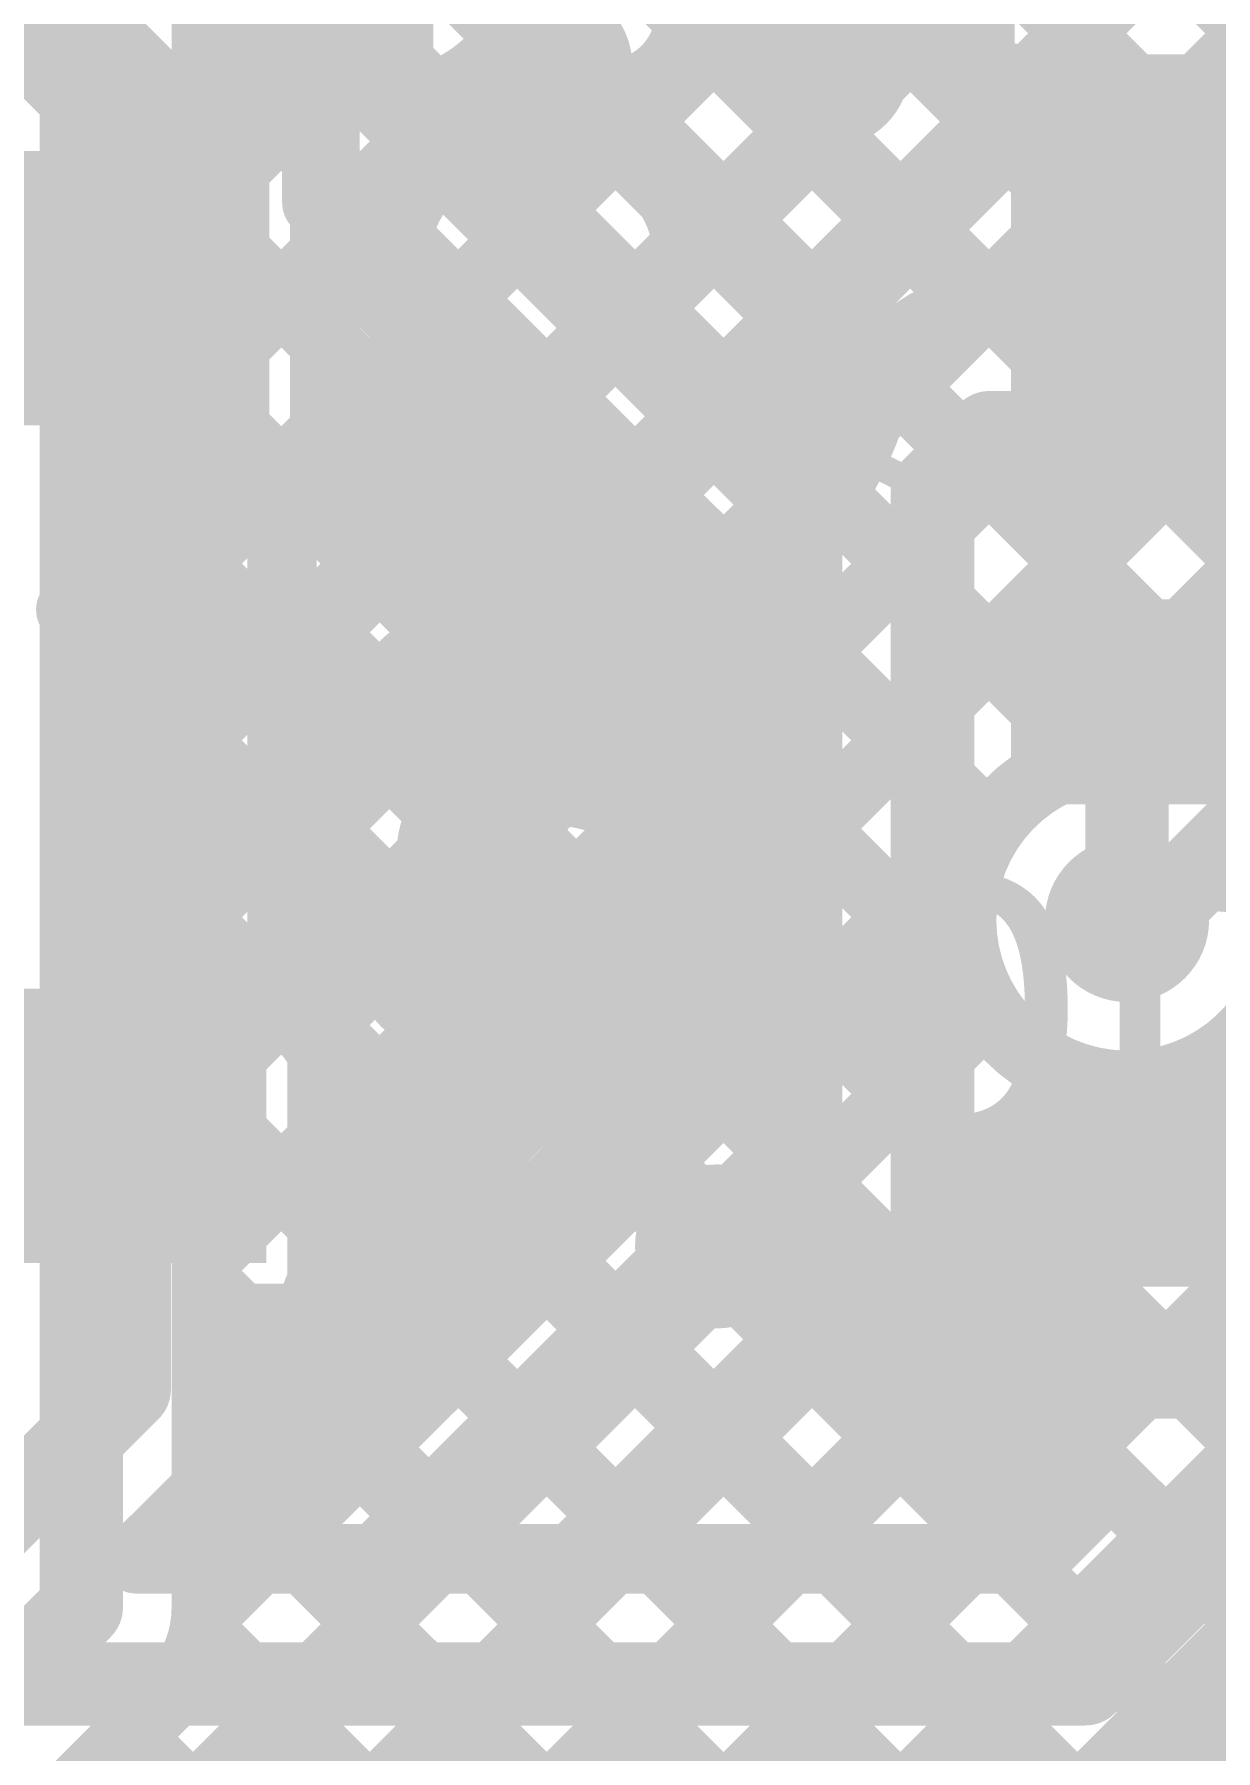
# Model space of a CAD drawing. Header units: millimetres. Extents: x -0.33 to 3.26, y -0.12 to 2.83.
# Drawn here: x 2.7197 to 2.8897, y 1.5554 to 1.8025 of the extents above; entities that cross this region are included whole.
import ezdxf

# ---------------------------------------------------------------- set-up
doc = ezdxf.new("R2010")
doc.units = ezdxf.units.MM
doc.header["$MEASUREMENT"] = 0
for name, color, linetype in [('BottomLayer', 5, 'Continuous'), ('BottomOverlay', 54, 'Continuous'), ('BottomPaste', 16, 'Continuous'), ('BottomSolder', 6, 'Continuous'), ('TopLayer', 1, 'Continuous'), ('TopOverlay', 2, 'Continuous'), ('ViaHoleLayer', 16, 'Continuous')]:
    doc.layers.add(name, color=color, linetype=linetype)
doc.styles.add('Agency FB', font='', dxfattribs={"height": 0.2})
doc.styles.add('Arial', font='', dxfattribs={"height": 0.2})
doc.styles.get('Agency FB').set_extended_font_data('Agency FB')
doc.styles.get('Arial').set_extended_font_data('Arial')

# ---------------------------------------------------------------- blocks, each defined once
blk = doc.blocks.new('R__0402_B_138')
at = {"layer": 'BottomLayer'}
for points in [[(-0.0095, 0.0125), (-0.0095, -0.0125), (-0.0275, -0.0125), (-0.0275, 0.0125)], [(0.0275, 0.0125), (0.0275, -0.0125), (0.0095, -0.0125), (0.0095, 0.0125)]]:
    blk.add_hatch(color=5, dxfattribs=at).paths.add_polyline_path(points)
at = {"layer": 'BottomPaste'}
for points in [[(-0.0095, 0.0125), (-0.0095, -0.0125), (-0.0275, -0.0125), (-0.0275, 0.0125)], [(0.0275, 0.0125), (0.0275, -0.0125), (0.0095, -0.0125), (0.0095, 0.0125)]]:
    blk.add_hatch(color=16, dxfattribs=at).paths.add_polyline_path(points)
at = {"layer": 'BottomSolder'}
for points in [[(-0.0055, 0.0165), (-0.0055, -0.0165), (-0.0315, -0.0165), (-0.0315, 0.0165)], [(0.0315, 0.0165), (0.0315, -0.0165), (0.0055, -0.0165), (0.0055, 0.0165)]]:
    blk.add_hatch(color=6, dxfattribs=at).paths.add_polyline_path(points)
at = {"layer": 'BottomOverlay', "const_width": 0.005}
for points in [[(-0.0325, 0.0175), (-0.0325, -0.0175)], [(-0.0325, 0.0175), (-0.0085, 0.0175)], [(0.0085, 0.0175), (0.0325, 0.0175)], [(0.0325, 0.0175), (0.0325, -0.0175)], [(-0.0325, -0.0175), (-0.0085, -0.0175)], [(0.0085, -0.0175), (0.0325, -0.0175)]]:
    blk.add_lwpolyline(points, dxfattribs=at)
at = {"layer": 'BottomOverlay', "const_width": 0.0025}
for points in [[(-0.03375, 0.0175, 1), (-0.03125, 0.0175, 1)], [(-0.03375, 0.0175, 1), (-0.03125, 0.0175, 1)], [(-0.00975, 0.0175, 1), (-0.00725, 0.0175, 1)], [(0.00725, 0.0175, 1), (0.00975, 0.0175, 1)], [(0.03125, 0.0175, 1), (0.03375, 0.0175, 1)], [(0.03125, 0.0175, 1), (0.03375, 0.0175, 1)], [(-0.03375, -0.0175, 1), (-0.03125, -0.0175, 1)], [(-0.03375, -0.0175, 1), (-0.03125, -0.0175, 1)], [(-0.00975, -0.0175, 1), (-0.00725, -0.0175, 1)], [(0.00725, -0.0175, 1), (0.00975, -0.0175, 1)], [(0.03125, -0.0175, 1), (0.03375, -0.0175, 1)], [(0.03125, -0.0175, 1), (0.03375, -0.0175, 1)]]:
    blk.add_lwpolyline(points, format="xyb", close=True, dxfattribs=at)
blk = doc.blocks.new('SOT23_3_B_188')
at = {"layer": 'BottomLayer'}
for points in [[(-0.02166, 0.02657), (-0.05316, 0.02657), (-0.05316, 0.05807), (-0.02166, 0.05807)], [(0.05314, 0.02657), (0.02165, 0.02657), (0.02165, 0.05807), (0.05314, 0.05807)], [(0.01574, -0.05807), (-0.01575, -0.05807), (-0.01575, -0.02657), (0.01574, -0.02657)]]:
    blk.add_hatch(color=5, dxfattribs=at).paths.add_polyline_path(points)
at = {"layer": 'BottomPaste'}
for points in [[(-0.02166, 0.02657), (-0.05316, 0.02657), (-0.05316, 0.05807), (-0.02166, 0.05807)], [(0.05314, 0.02657), (0.02165, 0.02657), (0.02165, 0.05807), (0.05314, 0.05807)], [(0.01574, -0.05807), (-0.01575, -0.05807), (-0.01575, -0.02657), (0.01574, -0.02657)]]:
    blk.add_hatch(color=16, dxfattribs=at).paths.add_polyline_path(points)
at = {"layer": 'BottomSolder'}
for points in [[(-0.01766, 0.02257), (-0.05716, 0.02257), (-0.05716, 0.06207), (-0.01766, 0.06207)], [(0.05714, 0.02257), (0.01765, 0.02257), (0.01765, 0.06207), (0.05714, 0.06207)], [(0.01974, -0.06207), (-0.01975, -0.06207), (-0.01975, -0.02257), (0.01974, -0.02257)]]:
    blk.add_hatch(color=6, dxfattribs=at).paths.add_polyline_path(points)
at = {"layer": 'BottomOverlay'}
for points, const_width in [([(-0.06409, 0.068, 1), (-0.07393, 0.068, 1)], 0.00984), ([(-0.07639, 0.068, 1), (-0.07147, 0.068, 1)], 0.00492), ([(-0.06655, 0.068, 1), (-0.06162, 0.068, 1)], 0.00492), ([(-0.06651, 0.03, 1), (-0.06151, 0.03, 1)], 0.005), ([(-0.01351, 0.032, 1), (-0.00851, 0.032, 1)], 0.005), ([(0.00849, 0.032, 1), (0.01349, 0.032, 1)], 0.005), ([(0.06149, 0.03, 1), (0.06649, 0.03, 1)], 0.005), ([(-0.06651, -0.032, 1), (-0.06151, -0.032, 1)], 0.005), ([(-0.06651, -0.032, 1), (-0.06151, -0.032, 1)], 0.005), ([(-0.03151, -0.032, 1), (-0.02651, -0.032, 1)], 0.005), ([(0.02649, -0.031, 1), (0.03149, -0.031, 1)], 0.005), ([(0.06149, -0.031, 1), (0.06649, -0.031, 1)], 0.005), ([(0.06149, -0.031, 1), (0.06649, -0.031, 1)], 0.005)]:
    blk.add_lwpolyline(points, format="xyb", close=True, dxfattribs=dict(at, const_width=const_width))
at = {"layer": 'BottomOverlay', "const_width": 0.01}
for points in [[(-0.06401, 0.03), (-0.06401, -0.032)], [(0.01099, 0.032), (-0.01101, 0.032)], [(0.06399, 0.03), (0.06399, -0.031)], [(-0.02901, -0.032), (-0.06401, -0.032)], [(0.06399, -0.031), (0.02899, -0.031)]]:
    blk.add_lwpolyline(points, dxfattribs=at)
blk = doc.blocks.new('SOT23_3_B_192')
at = {"layer": 'BottomLayer'}
for points in [[(-0.02166, 0.02657), (-0.05316, 0.02657), (-0.05316, 0.05807), (-0.02166, 0.05807)], [(0.05314, 0.02657), (0.02165, 0.02657), (0.02165, 0.05807), (0.05314, 0.05807)], [(0.01574, -0.05807), (-0.01575, -0.05807), (-0.01575, -0.02657), (0.01574, -0.02657)]]:
    blk.add_hatch(color=5, dxfattribs=at).paths.add_polyline_path(points)
at = {"layer": 'BottomPaste'}
for points in [[(-0.02166, 0.02657), (-0.05316, 0.02657), (-0.05316, 0.05807), (-0.02166, 0.05807)], [(0.05314, 0.02657), (0.02165, 0.02657), (0.02165, 0.05807), (0.05314, 0.05807)], [(0.01574, -0.05807), (-0.01575, -0.05807), (-0.01575, -0.02657), (0.01574, -0.02657)]]:
    blk.add_hatch(color=16, dxfattribs=at).paths.add_polyline_path(points)
at = {"layer": 'BottomSolder'}
for points in [[(-0.01766, 0.02257), (-0.05716, 0.02257), (-0.05716, 0.06207), (-0.01766, 0.06207)], [(0.05714, 0.02257), (0.01765, 0.02257), (0.01765, 0.06207), (0.05714, 0.06207)], [(0.01974, -0.06207), (-0.01975, -0.06207), (-0.01975, -0.02257), (0.01974, -0.02257)]]:
    blk.add_hatch(color=6, dxfattribs=at).paths.add_polyline_path(points)
at = {"layer": 'BottomOverlay'}
for points, const_width in [([(-0.06409, 0.068, 1), (-0.07393, 0.068, 1)], 0.00984), ([(-0.07639, 0.068, 1), (-0.07147, 0.068, 1)], 0.00492), ([(-0.06655, 0.068, 1), (-0.06162, 0.068, 1)], 0.00492), ([(-0.06651, 0.03, 1), (-0.06151, 0.03, 1)], 0.005), ([(-0.01351, 0.032, 1), (-0.00851, 0.032, 1)], 0.005), ([(0.00849, 0.032, 1), (0.01349, 0.032, 1)], 0.005), ([(0.06149, 0.03, 1), (0.06649, 0.03, 1)], 0.005), ([(-0.06651, -0.032, 1), (-0.06151, -0.032, 1)], 0.005), ([(-0.06651, -0.032, 1), (-0.06151, -0.032, 1)], 0.005), ([(-0.03151, -0.032, 1), (-0.02651, -0.032, 1)], 0.005), ([(0.02649, -0.031, 1), (0.03149, -0.031, 1)], 0.005), ([(0.06149, -0.031, 1), (0.06649, -0.031, 1)], 0.005), ([(0.06149, -0.031, 1), (0.06649, -0.031, 1)], 0.005)]:
    blk.add_lwpolyline(points, format="xyb", close=True, dxfattribs=dict(at, const_width=const_width))
at = {"layer": 'BottomOverlay', "const_width": 0.01}
for points in [[(-0.06401, 0.03), (-0.06401, -0.032)], [(0.01099, 0.032), (-0.01101, 0.032)], [(0.06399, 0.03), (0.06399, -0.031)], [(-0.02901, -0.032), (-0.06401, -0.032)], [(0.06399, -0.031), (0.02899, -0.031)]]:
    blk.add_lwpolyline(points, dxfattribs=at)
blk = doc.blocks.new('R__0402_B_231')
at = {"layer": 'BottomLayer'}
for points in [[(-0.0095, 0.0125), (-0.0095, -0.0125), (-0.0275, -0.0125), (-0.0275, 0.0125)], [(0.0275, 0.0125), (0.0275, -0.0125), (0.0095, -0.0125), (0.0095, 0.0125)]]:
    blk.add_hatch(color=5, dxfattribs=at).paths.add_polyline_path(points)
at = {"layer": 'BottomPaste'}
for points in [[(-0.0095, 0.0125), (-0.0095, -0.0125), (-0.0275, -0.0125), (-0.0275, 0.0125)], [(0.0275, 0.0125), (0.0275, -0.0125), (0.0095, -0.0125), (0.0095, 0.0125)]]:
    blk.add_hatch(color=16, dxfattribs=at).paths.add_polyline_path(points)
at = {"layer": 'BottomSolder'}
for points in [[(-0.0055, 0.0165), (-0.0055, -0.0165), (-0.0315, -0.0165), (-0.0315, 0.0165)], [(0.0315, 0.0165), (0.0315, -0.0165), (0.0055, -0.0165), (0.0055, 0.0165)]]:
    blk.add_hatch(color=6, dxfattribs=at).paths.add_polyline_path(points)
at = {"layer": 'BottomOverlay', "const_width": 0.005}
for points in [[(-0.0085, 0.0175), (-0.0325, 0.0175)], [(-0.0325, -0.0175), (-0.0325, 0.0175)], [(0.0325, 0.0175), (0.0085, 0.0175)], [(0.0325, -0.0175), (0.0325, 0.0175)], [(-0.0085, -0.0175), (-0.0325, -0.0175)], [(0.0325, -0.0175), (0.0085, -0.0175)]]:
    blk.add_lwpolyline(points, dxfattribs=at)
at = {"layer": 'BottomOverlay', "const_width": 0.0025}
for points in [[(-0.03375, 0.0175, 1), (-0.03125, 0.0175, 1)], [(-0.03375, 0.0175, 1), (-0.03125, 0.0175, 1)], [(-0.00975, 0.0175, 1), (-0.00725, 0.0175, 1)], [(0.00725, 0.0175, 1), (0.00975, 0.0175, 1)], [(0.03125, 0.0175, 1), (0.03375, 0.0175, 1)], [(0.03125, 0.0175, 1), (0.03375, 0.0175, 1)], [(-0.03375, -0.0175, 1), (-0.03125, -0.0175, 1)], [(-0.03375, -0.0175, 1), (-0.03125, -0.0175, 1)], [(-0.00975, -0.0175, 1), (-0.00725, -0.0175, 1)], [(0.00725, -0.0175, 1), (0.00975, -0.0175, 1)], [(0.03125, -0.0175, 1), (0.03375, -0.0175, 1)], [(0.03125, -0.0175, 1), (0.03375, -0.0175, 1)]]:
    blk.add_lwpolyline(points, format="xyb", close=True, dxfattribs=at)

msp = doc.modelspace()

# ---------------------------------------------------------------- hatches: boundary and pattern name
at = {"layer": 'BottomLayer'}
h = msp.add_hatch(color=5, dxfattribs=at)
edge = h.paths.add_edge_path()
edge.add_arc((2.794, 1.798), 0.01181, 0, 360)
h = msp.add_hatch(color=5, dxfattribs=at)
edge = h.paths.add_edge_path()
edge.add_arc((2.834, 1.798), 0.01181, 0, 360)
h = msp.add_hatch(color=5, dxfattribs=at)
edge = h.paths.add_edge_path()
edge.add_arc((2.778, 1.707), 0.01181, 0, 360)
h = msp.add_hatch(color=5, dxfattribs=at)
edge = h.paths.add_edge_path()
edge.add_arc((2.818, 1.708), 0.01181, 0, 360)
h = msp.add_hatch(color=5, dxfattribs=at)
edge = h.paths.add_edge_path()
edge.add_arc((2.877, 1.675), 0.01181, 0, 360)
h = msp.add_hatch(color=5, dxfattribs=at)
edge = h.paths.add_edge_path()
edge.add_arc((2.778, 1.668), 0.01181, 0, 360)
h = msp.add_hatch(color=5, dxfattribs=at)
edge = h.paths.add_edge_path()
edge.add_arc((2.818, 1.668), 0.01181, 0, 360)
h = msp.add_hatch(color=5, dxfattribs=at)
edge = h.paths.add_edge_path()
edge.add_arc((2.778, 1.628), 0.01181, 0, 360)
h = msp.add_hatch(color=5, dxfattribs=at)
edge = h.paths.add_edge_path()
edge.add_arc((2.818, 1.628), 0.01181, 0, 360)
at = {"layer": 'TopLayer'}
h = msp.add_hatch(color=1, dxfattribs=at)
edge = h.paths.add_edge_path()
edge.add_arc((2.794, 1.798), 0.01181, 0, 360)
h = msp.add_hatch(color=1, dxfattribs=at)
edge = h.paths.add_edge_path()
edge.add_arc((2.834, 1.798), 0.01181, 0, 360)
h = msp.add_hatch(color=1, dxfattribs=at)
edge = h.paths.add_edge_path()
edge.add_arc((2.778, 1.707), 0.01181, 0, 360)
h = msp.add_hatch(color=1, dxfattribs=at)
edge = h.paths.add_edge_path()
edge.add_arc((2.818, 1.708), 0.01181, 0, 360)
h = msp.add_hatch(color=1, dxfattribs=at)
edge = h.paths.add_edge_path()
edge.add_arc((2.877, 1.675), 0.01181, 0, 360)
h = msp.add_hatch(color=1, dxfattribs=at)
edge = h.paths.add_edge_path()
edge.add_arc((2.778, 1.668), 0.01181, 0, 360)
h = msp.add_hatch(color=1, dxfattribs=at)
edge = h.paths.add_edge_path()
edge.add_arc((2.818, 1.668), 0.01181, 0, 360)
h = msp.add_hatch(color=1, dxfattribs=at)
edge = h.paths.add_edge_path()
edge.add_arc((2.778, 1.628), 0.01181, 0, 360)
h = msp.add_hatch(color=1, dxfattribs=at)
edge = h.paths.add_edge_path()
edge.add_arc((2.818, 1.628), 0.01181, 0, 360)
at = {"layer": 'ViaHoleLayer'}
h = msp.add_hatch(color=16, dxfattribs=at)
edge = h.paths.add_edge_path()
edge.add_arc((2.794, 1.798), 0.00787, 0, 360)
h = msp.add_hatch(color=16, dxfattribs=at)
edge = h.paths.add_edge_path()
edge.add_arc((2.834, 1.798), 0.00787, 0, 360)
h = msp.add_hatch(color=16, dxfattribs=at)
edge = h.paths.add_edge_path()
edge.add_arc((2.818, 1.708), 0.00787, 0, 360)
h = msp.add_hatch(color=16, dxfattribs=at)
edge = h.paths.add_edge_path()
edge.add_arc((2.778, 1.707), 0.00787, 0, 360)
h = msp.add_hatch(color=16, dxfattribs=at)
edge = h.paths.add_edge_path()
edge.add_arc((2.877, 1.675), 0.00591, 0, 360)
h = msp.add_hatch(color=16, dxfattribs=at)
edge = h.paths.add_edge_path()
edge.add_arc((2.778, 1.668), 0.00787, 0, 360)
h = msp.add_hatch(color=16, dxfattribs=at)
edge = h.paths.add_edge_path()
edge.add_arc((2.818, 1.668), 0.00787, 0, 360)
h = msp.add_hatch(color=16, dxfattribs=at)
edge = h.paths.add_edge_path()
edge.add_arc((2.778, 1.628), 0.00787, 0, 360)
h = msp.add_hatch(color=16, dxfattribs=at)
edge = h.paths.add_edge_path()
edge.add_arc((2.818, 1.628), 0.00787, 0, 360)

# ---------------------------------------------------------------- linework, layer by layer
at = {"layer": 'BottomLayer'}
for points, const_width in [([(2.75516, 1.7955), (2.85255, 1.89289)], 0.01), ([(2.77599, 1.87109), (2.8809, 1.76618)], 0.01), ([(2.76155, 1.7736), (2.85582, 1.86787)], 0.01), ([(2.77599, 1.8428), (2.85568, 1.76311)], 0.01), ([(2.76155, 1.74532), (2.85582, 1.83959)], 0.01), ([(2.70899, 1.81668), (2.7334, 1.79227)], 0.02), ([(2.73855, 1.82368), (2.831, 1.73123)], 0.01), ([(2.76683, 1.82368), (2.83853, 1.75198)], 0.01), ([(2.7554, 1.71088), (2.85569, 1.81117)], 0.01), ([(2.85582, 1.79618), (2.85582, 1.8107)], 0.01), ([(2.7334, 1.76735), (2.7334, 1.79227)], 0.02), ([(2.7554, 1.6826), (2.86898, 1.79618)], 0.01), ([(2.85582, 1.79618), (2.86901, 1.79618)], 0.01), ([(2.86726, 1.76618), (2.89576, 1.79468)], 0.01), ([(2.87699, 1.79468), (2.97388, 1.79468)], 0.01), ([(2.88069, 1.79468), (2.94225, 1.73311)], 0.01), ([(2.75535, 1.79375), (2.76155, 1.79375)], 0.01), ([(2.76155, 1.73825), (2.76155, 1.79375)], 0.01), ([(2.87699, 1.78018), (2.88032, 1.78018)], 0.025), ([(2.88032, 1.78018), (2.91978, 1.78018)], 0.025), ([(2.7334, 1.64535), (2.7334, 1.76735)], 0.02), ([(2.76155, 1.77239), (2.831, 1.70294)], 0.01), ([(2.85582, 1.76618), (2.90482, 1.76618)], 0.01), ([(2.85582, 1.76313), (2.85582, 1.76618)], 0.01), ([(2.8363, 1.74975), (2.84443, 1.75788)], 0.01), ([(2.849, 1.737), (2.85718, 1.74518)], 0.012), ([(2.85718, 1.74518), (2.88032, 1.74518)], 0.012), ([(2.88032, 1.74518), (2.89091, 1.74518)], 0.012), ([(2.76155, 1.74411), (2.831, 1.67466)], 0.01), ([(2.7554, 1.73825), (2.76155, 1.73825)], 0.01), ([(2.7554, 1.6731), (2.7554, 1.73825)], 0.01), ([(2.849, 1.632), (2.849, 1.737)], 0.012), ([(2.831, 1.632), (2.831, 1.737)], 0.01), ([(2.76115, 1.66006), (2.831, 1.72991)], 0.01), ([(2.7554, 1.72197), (2.831, 1.64637)], 0.01), ([(2.877, 1.70486), (2.88032, 1.70818)], 0.012), ([(2.877, 1.675), (2.877, 1.70486)], 0.012), ([(2.76115, 1.63178), (2.831, 1.70163)], 0.01), ([(2.87448, 1.63197), (2.94476, 1.70225)], 0.01), ([(2.7554, 1.69369), (2.86482, 1.58427)], 0.01), ([(2.74066, 1.583), (2.831, 1.67334)], 0.01), ([(2.7554, 1.6731), (2.76115, 1.6731)], 0.01), ([(2.76115, 1.61761), (2.76115, 1.6731)], 0.01), ([(2.76115, 1.65966), (2.83781, 1.583)], 0.01), ([(2.867, 1.63946), (2.867, 1.65339)], 0.01), ([(2.88218, 1.65176), (2.90677, 1.62718)], 0.01), ([(2.7334, 1.6074), (2.7334, 1.64535)], 0.012), ([(2.76894, 1.583), (2.831, 1.64506)], 0.01), ([(2.867, 1.63946), (2.87928, 1.62718)], 0.01), ([(2.76115, 1.63137), (2.80952, 1.583)], 0.01), ([(2.849, 1.632), (2.87182, 1.60918)], 0.012), ([(2.87928, 1.62718), (2.95145, 1.62718)], 0.01), ([(2.79722, 1.583), (2.83496, 1.62074)], 0.01), ([(2.8363, 1.61925), (2.85907, 1.59647)], 0.01), ([(2.7514, 1.61761), (2.76115, 1.61761)], 0.01), ([(2.7514, 1.6074), (2.7514, 1.61761)], 0.01), ([(2.7514, 1.61283), (2.78124, 1.583)], 0.01), ([(2.87182, 1.60918), (2.95891, 1.60918)], 0.012), ([(2.71162, 1.58562), (2.7334, 1.6074)], 0.012), ([(2.82551, 1.583), (2.84903, 1.60652)], 0.01), ([(2.73446, 1.583), (2.74611, 1.59465)], 0.01), ([(2.7437, 1.59225), (2.75295, 1.583)], 0.01), ([(2.85379, 1.583), (2.86384, 1.59304)], 0.01), ([(2.86354, 1.583), (2.87172, 1.59118)], 0.01), ([(2.871, 1.565), (2.896, 1.59)], 0.012), ([(2.73446, 1.583), (2.86354, 1.583)], 0.01), ([(2.87432, 1.53432), (2.907, 1.567)], 0.02), ([(2.65481, 1.565), (2.871, 1.565)], 0.012)]:
    msp.add_lwpolyline(points, dxfattribs=dict(at, const_width=const_width))
at = {"layer": 'BottomLayer', "const_width": 0.01}
for points in [[(2.74892, 1.80786, -0.182133), (2.75535, 1.79375)], [(2.74896, 1.80783, -0.181484), (2.75535, 1.79375)], [(2.87699, 1.79468, -0.093119), (2.86901, 1.79618)], [(2.87699, 1.79468, -0.093119), (2.86901, 1.79618)], [(2.84443, 1.75788, -0.179862), (2.85582, 1.76313)], [(2.84445, 1.75791, -0.179382), (2.85582, 1.76313)], [(2.831, 1.737, -0.199396), (2.8363, 1.74975)], [(2.831, 1.737, -0.198912), (2.83627, 1.74973)], [(2.90081, 1.675, -0.547671), (2.867, 1.65339)], [(2.8363, 1.61925, -0.199396), (2.831, 1.632)], [(2.83627, 1.61927, -0.198912), (2.831, 1.632)], [(2.7514, 1.6074, -0.199396), (2.74611, 1.59465)], [(2.7514, 1.6074, -0.198912), (2.74613, 1.59467)], [(2.87172, 1.59118, -0.197934), (2.85907, 1.59647)], [(2.87172, 1.59118, -0.19745), (2.85909, 1.59645)]]:
    msp.add_lwpolyline(points, format="xyb", dxfattribs=at)
at = {"layer": 'BottomLayer'}
for points, const_width in [([(2.7284, 1.79227, 1), (2.7384, 1.79227, 1)], 0.01), ([(2.7284, 1.79227, 1), (2.7384, 1.79227, 1)], 0.01), ([(2.75266, 1.7955, 1), (2.75766, 1.7955, 1)], 0.005), ([(2.85332, 1.79618, 1), (2.85832, 1.79618, 1)], 0.005), ([(2.85332, 1.79618, 1), (2.85832, 1.79618, 1)], 0.005), ([(2.86648, 1.79618, 1), (2.87148, 1.79618, 1)], 0.005), ([(2.86651, 1.79618, 1), (2.87151, 1.79618, 1)], 0.005), ([(2.86651, 1.79618, 1), (2.87151, 1.79618, 1)], 0.005), ([(2.86651, 1.79618, 1), (2.87151, 1.79618, 1)], 0.005), ([(2.87449, 1.79468, 1), (2.87949, 1.79468, 1)], 0.005), ([(2.87449, 1.79468, 1), (2.87949, 1.79468, 1)], 0.005), ([(2.87449, 1.79468, 1), (2.87949, 1.79468, 1)], 0.005), ([(2.87819, 1.79468, 1), (2.88319, 1.79468, 1)], 0.005), ([(2.75285, 1.79375, 1), (2.75785, 1.79375, 1)], 0.005), ([(2.75285, 1.79375, 1), (2.75785, 1.79375, 1)], 0.005), ([(2.75285, 1.79375, 1), (2.75785, 1.79375, 1)], 0.005), ([(2.75905, 1.79375, 1), (2.76405, 1.79375, 1)], 0.005), ([(2.75905, 1.79375, 1), (2.76405, 1.79375, 1)], 0.005), ([(2.87074, 1.78018, 1), (2.88324, 1.78018, 1)], 0.0125), ([(2.87407, 1.78018, 1), (2.88657, 1.78018, 1)], 0.0125), ([(2.87407, 1.78018, 1), (2.88657, 1.78018, 1)], 0.0125), ([(2.7284, 1.76735, 1), (2.7384, 1.76735, 1)], 0.01), ([(2.7284, 1.76735, 1), (2.7384, 1.76735, 1)], 0.01), ([(2.75905, 1.7736, 1), (2.76405, 1.7736, 1)], 0.005), ([(2.75905, 1.77239, 1), (2.76405, 1.77239, 1)], 0.005), ([(2.85332, 1.76618, 1), (2.85832, 1.76618, 1)], 0.005), ([(2.85332, 1.76618, 1), (2.85832, 1.76618, 1)], 0.005), ([(2.86476, 1.76618, 1), (2.86976, 1.76618, 1)], 0.005), ([(2.8784, 1.76618, 1), (2.8834, 1.76618, 1)], 0.005), ([(2.85318, 1.76311, 1), (2.85818, 1.76311, 1)], 0.005), ([(2.85332, 1.76313, 1), (2.85832, 1.76313, 1)], 0.005), ([(2.85332, 1.76313, 1), (2.85832, 1.76313, 1)], 0.005), ([(2.85332, 1.76313, 1), (2.85832, 1.76313, 1)], 0.005), ([(2.84193, 1.75788, 1), (2.84693, 1.75788, 1)], 0.005), ([(2.84193, 1.75788, 1), (2.84693, 1.75788, 1)], 0.005), ([(2.84195, 1.75791, 1), (2.84695, 1.75791, 1)], 0.005), ([(2.83603, 1.75198, 1), (2.84103, 1.75198, 1)], 0.005), ([(2.83377, 1.74973, 1), (2.83877, 1.74973, 1)], 0.005), ([(2.8338, 1.74975, 1), (2.8388, 1.74975, 1)], 0.005), ([(2.8338, 1.74975, 1), (2.8388, 1.74975, 1)], 0.005), ([(2.75905, 1.74532, 1), (2.76405, 1.74532, 1)], 0.005), ([(2.85418, 1.74518, 1), (2.86018, 1.74518, 1)], 0.006), ([(2.85418, 1.74518, 1), (2.86018, 1.74518, 1)], 0.006), ([(2.87732, 1.74518, 1), (2.88332, 1.74518, 1)], 0.006), ([(2.87732, 1.74518, 1), (2.88332, 1.74518, 1)], 0.006), ([(2.88791, 1.74518, 1), (2.89391, 1.74518, 1)], 0.006), ([(2.75905, 1.74411, 1), (2.76405, 1.74411, 1)], 0.005), ([(2.7529, 1.73825, 1), (2.7579, 1.73825, 1)], 0.005), ([(2.7529, 1.73825, 1), (2.7579, 1.73825, 1)], 0.005), ([(2.75905, 1.73825, 1), (2.76405, 1.73825, 1)], 0.005), ([(2.75905, 1.73825, 1), (2.76405, 1.73825, 1)], 0.005), ([(2.846, 1.737, 1), (2.852, 1.737, 1)], 0.006), ([(2.846, 1.737, 1), (2.852, 1.737, 1)], 0.006), ([(2.8285, 1.737, 1), (2.8335, 1.737, 1)], 0.005), ([(2.8285, 1.737, 1), (2.8335, 1.737, 1)], 0.005), ([(2.8285, 1.737, 1), (2.8335, 1.737, 1)], 0.005), ([(2.8285, 1.73123, 1), (2.8335, 1.73123, 1)], 0.005), ([(2.8285, 1.72991, 1), (2.8335, 1.72991, 1)], 0.005), ([(2.7529, 1.72197, 1), (2.7579, 1.72197, 1)], 0.005), ([(2.7529, 1.71088, 1), (2.7579, 1.71088, 1)], 0.005), ([(2.87732, 1.70818, 1), (2.88332, 1.70818, 1)], 0.006), ([(2.874, 1.70486, 1), (2.88, 1.70486, 1)], 0.006), ([(2.874, 1.70486, 1), (2.88, 1.70486, 1)], 0.006), ([(2.8285, 1.70294, 1), (2.8335, 1.70294, 1)], 0.005), ([(2.8285, 1.70163, 1), (2.8335, 1.70163, 1)], 0.005), ([(2.7529, 1.69369, 1), (2.7579, 1.69369, 1)], 0.005), ([(2.7529, 1.6826, 1), (2.7579, 1.6826, 1)], 0.005), ([(2.874, 1.675, 1), (2.88, 1.675, 1)], 0.006), ([(2.8285, 1.67466, 1), (2.8335, 1.67466, 1)], 0.005), ([(2.8285, 1.67334, 1), (2.8335, 1.67334, 1)], 0.005), ([(2.7529, 1.6731, 1), (2.7579, 1.6731, 1)], 0.005), ([(2.7529, 1.6731, 1), (2.7579, 1.6731, 1)], 0.005), ([(2.75865, 1.6731, 1), (2.76365, 1.6731, 1)], 0.005), ([(2.75865, 1.6731, 1), (2.76365, 1.6731, 1)], 0.005), ([(2.75865, 1.66006, 1), (2.76365, 1.66006, 1)], 0.005), ([(2.75865, 1.65966, 1), (2.76365, 1.65966, 1)], 0.005), ([(2.8645, 1.65339, 1), (2.8695, 1.65339, 1)], 0.005), ([(2.8645, 1.65339, 1), (2.8695, 1.65339, 1)], 0.005), ([(2.87968, 1.65176, 1), (2.88468, 1.65176, 1)], 0.005), ([(2.7284, 1.64535, 1), (2.7384, 1.64535, 1)], 0.01), ([(2.7304, 1.64535, 1), (2.7364, 1.64535, 1)], 0.006), ([(2.8285, 1.64637, 1), (2.8335, 1.64637, 1)], 0.005), ([(2.8285, 1.64506, 1), (2.8335, 1.64506, 1)], 0.005), ([(2.8645, 1.63946, 1), (2.8695, 1.63946, 1)], 0.005), ([(2.8645, 1.63946, 1), (2.8695, 1.63946, 1)], 0.005), ([(2.75865, 1.63178, 1), (2.76365, 1.63178, 1)], 0.005), ([(2.75865, 1.63137, 1), (2.76365, 1.63137, 1)], 0.005), ([(2.8285, 1.632, 1), (2.8335, 1.632, 1)], 0.005), ([(2.8285, 1.632, 1), (2.8335, 1.632, 1)], 0.005), ([(2.8285, 1.632, 1), (2.8335, 1.632, 1)], 0.005), ([(2.846, 1.632, 1), (2.852, 1.632, 1)], 0.006), ([(2.846, 1.632, 1), (2.852, 1.632, 1)], 0.006), ([(2.87198, 1.63197, 1), (2.87698, 1.63197, 1)], 0.005), ([(2.87678, 1.62718, 1), (2.88178, 1.62718, 1)], 0.005), ([(2.87678, 1.62718, 1), (2.88178, 1.62718, 1)], 0.005), ([(2.83246, 1.62074, 1), (2.83746, 1.62074, 1)], 0.005), ([(2.83377, 1.61927, 1), (2.83877, 1.61927, 1)], 0.005), ([(2.8338, 1.61925, 1), (2.8388, 1.61925, 1)], 0.005), ([(2.8338, 1.61925, 1), (2.8388, 1.61925, 1)], 0.005), ([(2.7489, 1.61761, 1), (2.7539, 1.61761, 1)], 0.005), ([(2.7489, 1.61761, 1), (2.7539, 1.61761, 1)], 0.005), ([(2.75865, 1.61761, 1), (2.76365, 1.61761, 1)], 0.005), ([(2.75865, 1.61761, 1), (2.76365, 1.61761, 1)], 0.005), ([(2.7489, 1.61283, 1), (2.7539, 1.61283, 1)], 0.005), ([(2.86882, 1.60918, 1), (2.87482, 1.60918, 1)], 0.006), ([(2.86882, 1.60918, 1), (2.87482, 1.60918, 1)], 0.006), ([(2.7304, 1.6074, 1), (2.7364, 1.6074, 1)], 0.006), ([(2.7304, 1.6074, 1), (2.7364, 1.6074, 1)], 0.006), ([(2.7489, 1.6074, 1), (2.7539, 1.6074, 1)], 0.005), ([(2.7489, 1.6074, 1), (2.7539, 1.6074, 1)], 0.005), ([(2.7489, 1.6074, 1), (2.7539, 1.6074, 1)], 0.005), ([(2.84653, 1.60652, 1), (2.85153, 1.60652, 1)], 0.005), ([(2.74361, 1.59465, 1), (2.74861, 1.59465, 1)], 0.005), ([(2.74361, 1.59465, 1), (2.74861, 1.59465, 1)], 0.005), ([(2.74363, 1.59467, 1), (2.74863, 1.59467, 1)], 0.005), ([(2.85657, 1.59647, 1), (2.86157, 1.59647, 1)], 0.005), ([(2.85657, 1.59647, 1), (2.86157, 1.59647, 1)], 0.005), ([(2.85659, 1.59645, 1), (2.86159, 1.59645, 1)], 0.005), ([(2.7412, 1.59225, 1), (2.7462, 1.59225, 1)], 0.005), ([(2.86134, 1.59304, 1), (2.86634, 1.59304, 1)], 0.005), ([(2.86922, 1.59118, 1), (2.87422, 1.59118, 1)], 0.005), ([(2.86922, 1.59118, 1), (2.87422, 1.59118, 1)], 0.005), ([(2.86922, 1.59118, 1), (2.87422, 1.59118, 1)], 0.005), ([(2.73196, 1.583, 1), (2.73696, 1.583, 1)], 0.005), ([(2.73196, 1.583, 1), (2.73696, 1.583, 1)], 0.005), ([(2.73816, 1.583, 1), (2.74316, 1.583, 1)], 0.005), ([(2.75045, 1.583, 1), (2.75545, 1.583, 1)], 0.005), ([(2.76644, 1.583, 1), (2.77144, 1.583, 1)], 0.005), ([(2.77874, 1.583, 1), (2.78374, 1.583, 1)], 0.005), ([(2.79472, 1.583, 1), (2.79972, 1.583, 1)], 0.005), ([(2.80702, 1.583, 1), (2.81202, 1.583, 1)], 0.005), ([(2.82301, 1.583, 1), (2.82801, 1.583, 1)], 0.005), ([(2.83531, 1.583, 1), (2.84031, 1.583, 1)], 0.005), ([(2.85129, 1.583, 1), (2.85629, 1.583, 1)], 0.005), ([(2.86104, 1.583, 1), (2.86604, 1.583, 1)], 0.005), ([(2.86104, 1.583, 1), (2.86604, 1.583, 1)], 0.005), ([(2.86232, 1.58427, 1), (2.86732, 1.58427, 1)], 0.005), ([(2.868, 1.565, 1), (2.874, 1.565, 1)], 0.006), ([(2.868, 1.565, 1), (2.874, 1.565, 1)], 0.006)]:
    msp.add_lwpolyline(points, format="xyb", close=True, dxfattribs=dict(at, const_width=const_width))
at = {"layer": 'TopLayer'}
for points, const_width in [([(2.7265, 1.576), (2.7265, 2.0245)], 0.012), ([(2.7445, 1.576), (2.7445, 2.00891)], 0.01), ([(2.7445, 1.80464), (2.929, 1.98914)], 0.01), ([(2.7445, 1.77918), (2.929, 1.96368)], 0.01), ([(2.7445, 1.95348), (2.929, 1.76899)], 0.01), ([(2.7445, 1.75373), (2.929, 1.93822)], 0.01), ([(2.7445, 1.92803), (2.9262, 1.74633)], 0.01), ([(2.7445, 1.72827), (2.929, 1.91277)], 0.01), ([(2.7445, 1.90257), (2.91347, 1.73361)], 0.01), ([(2.7445, 1.70282), (2.929, 1.88731)], 0.01), ([(2.7445, 1.87712), (2.90074, 1.72088)], 0.01), ([(2.7445, 1.67736), (2.929, 1.86186)], 0.01), ([(2.7445, 1.85166), (2.88801, 1.70815)], 0.01), ([(2.7445, 1.6519), (2.929, 1.8364)], 0.01), ([(2.7445, 1.8262), (2.87235, 1.69835)], 0.01), ([(2.7445, 1.62645), (2.929, 1.81094)], 0.01), ([(2.7445, 1.80075), (2.85713, 1.68812)], 0.01), ([(2.7445, 1.60099), (2.929, 1.78549)], 0.01), ([(2.7445, 1.77529), (2.85598, 1.66382)], 0.01), ([(2.86375, 1.69479), (2.929, 1.76003)], 0.01), ([(2.7445, 1.74984), (2.955, 1.53934)], 0.01), ([(2.87862, 1.69876), (2.929, 1.74914)], 0.01), ([(2.88032, 1.675), (2.947, 1.74168)], 0.012), ([(2.7445, 1.72438), (2.955, 1.51388)], 0.01), ([(2.49255, 1.24721), (2.955, 1.70967)], 0.01), ([(2.7445, 1.69893), (2.955, 1.48843)], 0.01), ([(2.7445, 1.57553), (2.85721, 1.68825)], 0.01), ([(2.50527, 1.23448), (2.955, 1.68421)], 0.01), ([(2.877, 1.675), (2.88032, 1.675)], 0.012), ([(2.7445, 1.67347), (2.955, 1.46297)], 0.01), ([(2.46709, 1.27267), (2.85681, 1.66238)], 0.01), ([(2.518, 1.22176), (2.955, 1.65875)], 0.01), ([(2.86582, 1.65398), (2.955, 1.5648)], 0.01), ([(2.89012, 1.65513), (2.955, 1.59025)], 0.01), ([(2.47982, 1.25994), (2.87167, 1.65179)], 0.01), ([(2.7445, 1.64801), (2.955, 1.43752)], 0.01), ([(2.53073, 1.20903), (2.955, 1.6333)], 0.01), ([(2.7445, 1.62256), (2.955, 1.41206)], 0.01), ([(2.7445, 1.5971), (2.955, 1.38661)], 0.01), ([(2.6185, 1.468), (2.7265, 1.576)], 0.012), ([(2.74407, 1.57208), (2.955, 1.36115)], 0.01), ([(2.63126, 1.4553), (2.73921, 1.56325)], 0.01), ([(2.73333, 1.55737), (2.95462, 1.33607)], 0.01)]:
    msp.add_lwpolyline(points, dxfattribs=dict(at, const_width=const_width))
for points, const_width in [([(2.742, 1.80464, 1), (2.747, 1.80464, 1)], 0.005), ([(2.742, 1.80075, 1), (2.747, 1.80075, 1)], 0.005), ([(2.742, 1.77918, 1), (2.747, 1.77918, 1)], 0.005), ([(2.742, 1.77529, 1), (2.747, 1.77529, 1)], 0.005), ([(2.742, 1.75373, 1), (2.747, 1.75373, 1)], 0.005), ([(2.742, 1.74984, 1), (2.747, 1.74984, 1)], 0.005), ([(2.742, 1.72827, 1), (2.747, 1.72827, 1)], 0.005), ([(2.742, 1.72438, 1), (2.747, 1.72438, 1)], 0.005), ([(2.88551, 1.70815, 1), (2.89051, 1.70815, 1)], 0.005), ([(2.742, 1.70282, 1), (2.747, 1.70282, 1)], 0.005), ([(2.742, 1.69893, 1), (2.747, 1.69893, 1)], 0.005), ([(2.86985, 1.69835, 1), (2.87485, 1.69835, 1)], 0.005), ([(2.87612, 1.69876, 1), (2.88112, 1.69876, 1)], 0.005), ([(2.87612, 1.69876, 1), (2.88112, 1.69876, 1)], 0.005), ([(2.86125, 1.69479, 1), (2.86625, 1.69479, 1)], 0.005), ([(2.85463, 1.68812, 1), (2.85963, 1.68812, 1)], 0.005), ([(2.85471, 1.68825, 1), (2.85971, 1.68825, 1)], 0.005), ([(2.742, 1.67736, 1), (2.747, 1.67736, 1)], 0.005), ([(2.874, 1.675, 1), (2.88, 1.675, 1)], 0.006), ([(2.87732, 1.675, 1), (2.88332, 1.675, 1)], 0.006), ([(2.87732, 1.675, 1), (2.88332, 1.675, 1)], 0.006), ([(2.742, 1.67347, 1), (2.747, 1.67347, 1)], 0.005), ([(2.85348, 1.66382, 1), (2.85848, 1.66382, 1)], 0.005), ([(2.85431, 1.66238, 1), (2.85931, 1.66238, 1)], 0.005), ([(2.86332, 1.65398, 1), (2.86832, 1.65398, 1)], 0.005), ([(2.88762, 1.65513, 1), (2.89262, 1.65513, 1)], 0.005), ([(2.742, 1.6519, 1), (2.747, 1.6519, 1)], 0.005), ([(2.86917, 1.65179, 1), (2.87417, 1.65179, 1)], 0.005), ([(2.742, 1.64801, 1), (2.747, 1.64801, 1)], 0.005), ([(2.742, 1.62645, 1), (2.747, 1.62645, 1)], 0.005), ([(2.742, 1.62256, 1), (2.747, 1.62256, 1)], 0.005), ([(2.742, 1.60099, 1), (2.747, 1.60099, 1)], 0.005), ([(2.742, 1.5971, 1), (2.747, 1.5971, 1)], 0.005), ([(2.7235, 1.576, 1), (2.7295, 1.576, 1)], 0.006), ([(2.7235, 1.576, 1), (2.7295, 1.576, 1)], 0.006), ([(2.742, 1.576, 1), (2.747, 1.576, 1)], 0.005), ([(2.742, 1.576, 1), (2.747, 1.576, 1)], 0.005), ([(2.742, 1.576, 1), (2.747, 1.576, 1)], 0.005), ([(2.742, 1.57553, 1), (2.747, 1.57553, 1)], 0.005), ([(2.74157, 1.57208, 1), (2.74657, 1.57208, 1)], 0.005), ([(2.73671, 1.56325, 1), (2.74171, 1.56325, 1)], 0.005), ([(2.73671, 1.56325, 1), (2.74171, 1.56325, 1)], 0.005), ([(2.73673, 1.56327, 1), (2.74173, 1.56327, 1)], 0.005), ([(2.73083, 1.55737, 1), (2.73583, 1.55737, 1)], 0.005)]:
    msp.add_lwpolyline(points, format="xyb", close=True, dxfattribs=dict(at, const_width=const_width))
at = {"layer": 'TopLayer', "const_width": 0.01}
for points in [[(2.90013, 1.66936, -2.14918), (2.87862, 1.69876)], [(2.7445, 1.576, -0.199396), (2.73921, 1.56325)], [(2.7445, 1.576, -0.198912), (2.73923, 1.56327)]]:
    msp.add_lwpolyline(points, format="xyb", dxfattribs=at)

# ---------------------------------------------------------------- block references
for name, p, rotation in [('SOT23_3_B_192', (2.6964, 1.80832), 180), ('R__0402_B_231', (2.88032, 1.79868), 270), ('R__0402_B_138', (2.88032, 1.72668), 90), ('SOT23_3_B_188', (2.69599, 1.68768), 180)]:
    msp.add_blockref(name, p, dxfattribs=dict(rotation=rotation))

# ---------------------------------------------------------------- texts
at = {"layer": 'BottomOverlay', "style": 'Arial', "text_generation_flag": 2}
for s, rotation, p in [('Q29', 270, (2.7728, 1.74732)), ('&', 360, (2.85432, 1.719)), ('Q33', 270, (2.7724, 1.62468))]:
    msp.add_text(s, height=0.04, rotation=rotation, dxfattribs=at).set_placement(p)
at = {"layer": 'TopOverlay', "style": 'Agency FB'}
msp.add_text('Manufacturing Security Solutions for the Self Storage Industry', height=0.05, rotation=360, dxfattribs=at).set_placement((1.433, 1.643))

doc.saveas('drawing.dxf')
